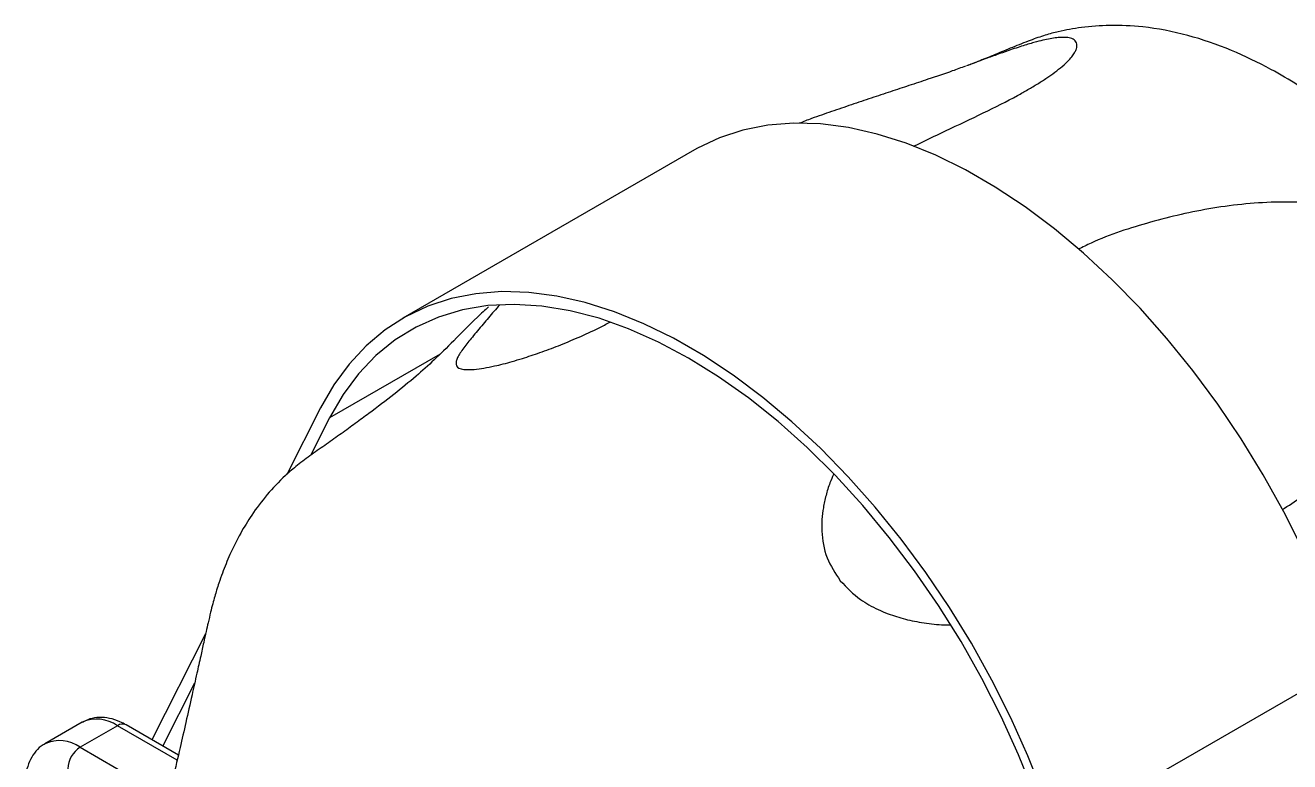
# Model space of a CAD drawing. Header units: millimetres. Extents: x 147 to 1155, y 137 to 770.
# Drawn here: x 552.3 to 696.3, y 300.3 to 384.2 of the extents above; entities that cross this region are included whole.
import ezdxf

# ---------------------------------------------------------------- set-up
doc = ezdxf.new("R2010")
doc.units = ezdxf.units.MM
doc.layers.add('CHEIA', color=7, linetype='Continuous')

msp = doc.modelspace()

# ---------------------------------------------------------------- linework, layer by layer
at = {"layer": 'CHEIA', "color": 3}
for p, q in [((628.542, 370.009), (595.308, 350.824)), ((599.553, 346.743), (586.97, 339.479)), ((585.94, 340.614), (582.086, 333.036)), ((586.97, 339.479), (584.786, 335.185)), ((572.855, 314.883), (566.723, 302.826)), ((703.005, 311.405), (669.771, 292.219)), ((571.606, 309.268), (567.966, 302.108)), ((558.802, 304.809), (554.559, 302.36)), ((562.802, 304.413), (558.559, 301.964)), ((569.612, 300.482), (562.802, 304.413)), ((569.75, 301.078), (563.802, 304.512)), ((558.559, 301.964), (567.562, 296.767))]:
    msp.add_line(p, q, dxfattribs=at)
at = {"layer": 'CHEIA', "color": 3, "flags": 128}
for points in [[(697.8, 324.509), (695.65, 328.79), (693.313, 332.988), (690.799, 337.081), (688.124, 341.046), (685.302, 344.862), (682.347, 348.507), (679.277, 351.962), (676.107, 355.208), (672.855, 358.228), (669.54, 361.004), (666.178, 363.523), (662.789, 365.769), (659.39, 367.731), (656.001, 369.398), (652.639, 370.761), (649.323, 371.813), (646.072, 372.547), (642.902, 372.961), (639.832, 373.05), (636.877, 372.816), (634.055, 372.26), (631.379, 371.384), (628.866, 370.192), (628.542, 370.009)], [(668.253, 296.607), (666.515, 300.983), (664.566, 305.323), (662.416, 309.604), (660.079, 313.803), (657.565, 317.896), (654.89, 321.861), (652.068, 325.676), (649.113, 329.321), (646.043, 332.777), (642.873, 336.023), (639.621, 339.042), (636.306, 341.819), (632.944, 344.337), (629.555, 346.583), (626.156, 348.545), (622.767, 350.212), (619.405, 351.575), (616.089, 352.627), (612.838, 353.362), (609.668, 353.775), (606.598, 353.865), (603.643, 353.631), (600.821, 353.074), (598.145, 352.198), (595.632, 351.007), (593.295, 349.508), (591.145, 347.708), (589.196, 345.618), (587.458, 343.249), (585.94, 340.614)], [(667.207, 296.696), (665.444, 301.106), (663.462, 305.476), (661.273, 309.783), (658.89, 314), (656.326, 318.103), (653.596, 322.069), (650.716, 325.874), (647.703, 329.496), (644.575, 332.913), (641.349, 336.107), (638.045, 339.059), (634.682, 341.751), (631.279, 344.167), (627.855, 346.294), (624.432, 348.119), (621.029, 349.632), (617.666, 350.824), (614.362, 351.687), (611.136, 352.217), (608.008, 352.411), (604.995, 352.268), (602.115, 351.788), (599.385, 350.974), (596.821, 349.831), (594.438, 348.366), (592.249, 346.587), (590.267, 344.505), (588.504, 342.131), (586.97, 339.479)]]:
    msp.add_lwpolyline(points, dxfattribs=at)
at = {"layer": 'CHEIA', "color": 3}
for centre, radius, start, end in [((560.458, 301.142), 4.024, 54.38254, 114.30703), ((563.387, 303.596), 1.006, 65.69335, 125.61736), ((556.225, 298.786), 3.943, 53.70644, 115.02235), ((560.215, 299.375), 3.074, 122.60548, 177.39458)]:
    msp.add_arc(centre, radius, start, end, dxfattribs=at)
for points, knots in [([(716.858, 358.583), (716.864, 358.581), (716.888, 358.57), (716.8, 358.727), (716.593, 359.046), (716.094, 359.763), (715.117, 361.079), (713.096, 363.605), (710.236, 366.825), (706.745, 370.232), (703.441, 373.05), (700.367, 375.346), (697.308, 377.391), (693.755, 379.477), (689.529, 381.511), (684.641, 383.189), (680.002, 384.07), (675.956, 384.253), (673.194, 384.052), (671.287, 383.759), (670.001, 383.5), (668.466, 383.085), (666.686, 382.469), (664.736, 381.685), (662.785, 380.871), (660.907, 380.106), (659.994, 379.762), (659.51, 379.58)], [0, 0, 0, 0, 0.00224439, 0.00857003, 0.01581257, 0.02465044, 0.04851261, 0.0815927, 0.15037857, 0.21377451, 0.27197114, 0.32576252, 0.37825511, 0.43046626, 0.50490104, 0.58742498, 0.67330959, 0.73754988, 0.79406242, 0.81865408, 0.84119651, 0.86371549, 0.8879031, 0.91597986, 0.94414869, 0.97039638, 1, 1, 1, 1]), ([(653.469, 370.418), (654.702, 371.012), (657.476, 372.347), (661.473, 374.219), (664.532, 375.762), (666.513, 376.871), (667.636, 377.54), (668.663, 378.199), (669.6, 378.861), (670.45, 379.533), (671.124, 380.166), (671.59, 380.715), (671.874, 381.15), (672.034, 381.514), (672.099, 381.814), (672.09, 382.089), (671.995, 382.334), (671.801, 382.538), (671.467, 382.722), (670.902, 382.841), (670.095, 382.829), (669.253, 382.719), (668.427, 382.558), (667.615, 382.359), (666.848, 382.145), (666.143, 381.933), (665.357, 381.682), (664.402, 381.361), (663.228, 380.95), (661.777, 380.422), (660.511, 379.953), (659.727, 379.66), (659.51, 379.579)], [0, 0, 0, 0, 0.0928549, 0.2088759, 0.3250377, 0.3639832, 0.4031081, 0.4419184, 0.478878, 0.5184986, 0.5593096, 0.5897819, 0.6160238, 0.6388173, 0.6587639, 0.6763177, 0.6980321, 0.7173225, 0.7346042, 0.7645327, 0.7925657, 0.8109475, 0.8299856, 0.8500371, 0.862808, 0.8766359, 0.8916758, 0.9081284, 0.9306602, 0.9569903, 0.9881152, 1, 1, 1, 1]), ([(659.385, 379.551), (658.897, 379.367), (657.575, 378.866), (655.394, 378.14), (653.023, 377.349), (650.852, 376.632), (648.667, 375.908), (646.418, 375.156), (644.149, 374.378), (642.183, 373.703), (640.935, 373.223), (640.463, 373.041)], [0, 0, 0, 0, 0.0946306, 0.2564543, 0.3749466, 0.4847347, 0.5980289, 0.7122926, 0.8249024, 0.9338786, 1, 1, 1, 1]), ([(695.486, 329.061), (695.564, 329.108), (697.177, 330.074), (699.978, 332.146), (703.846, 335.334), (706.524, 338.103), (708.277, 340.261), (709.27, 341.613), (710.183, 343.003), (711.019, 344.466), (711.782, 346.016), (712.395, 347.557), (712.832, 348.983), (713.108, 350.201), (713.27, 351.296), (713.343, 352.283), (713.346, 353.268), (713.265, 354.256), (713.086, 355.245), (712.77, 356.37), (712.225, 357.621), (711.43, 358.816), (710.586, 359.752), (709.744, 360.501), (708.915, 361.095), (708.132, 361.565), (707.413, 361.942), (706.611, 362.305), (705.644, 362.679), (704.463, 363.054), (703.01, 363.415), (701.287, 363.726), (698.607, 364.035), (695.217, 364.125), (691.281, 363.89), (686.298, 363.238), (680.386, 361.837), (675.353, 360.231), (672.734, 358.924), (672.255, 358.686)], [0, 0, 0, 0, 0.0036854, 0.0758441, 0.1468598, 0.2181904, 0.2420535, 0.2659508, 0.2895828, 0.3122988, 0.3363272, 0.3608343, 0.3794092, 0.3954454, 0.4094159, 0.4216877, 0.4325409, 0.4457471, 0.4574967, 0.4680465, 0.4861677, 0.5031486, 0.5144886, 0.5262366, 0.5386139, 0.5464292, 0.5549071, 0.5641408, 0.5742523, 0.5878799, 0.603897, 0.6229102, 0.645771, 0.6949096, 0.7412155, 0.7889357, 0.8832953, 0.9786838, 1, 1, 1, 1]), ([(605.082, 352.138), (604.657, 351.746), (603.213, 350.413), (601.079, 348.235), (598.788, 345.96), (596.814, 344.195), (594.251, 342.11), (592.001, 340.391), (589.989, 338.901), (588.357, 337.725), (586.665, 336.525), (584.943, 335.313), (583.337, 334.126), (581.511, 332.576), (579.706, 330.626), (578.197, 328.605), (576.773, 326.294), (575.674, 324.101), (574.885, 322.174), (574.402, 320.797), (574.121, 319.918), (573.886, 319.129), (573.65, 318.261), (573.393, 317.232), (573.146, 316.178), (572.889, 315.038), (572.606, 313.771), (572.256, 312.189), (571.815, 310.199), (571.253, 307.684), (570.617, 304.868), (569.902, 301.734), (569.108, 298.289), (568.517, 295.739), (568.185, 294.328), (568.17, 294.264)], [0, 0, 0, 0, 0.019857, 0.0676031, 0.1132479, 0.1620778, 0.2159833, 0.2726207, 0.2996082, 0.3244344, 0.3475582, 0.3697259, 0.3916316, 0.4117709, 0.4502981, 0.4936919, 0.5284572, 0.566983, 0.5979167, 0.6137834, 0.6239076, 0.6326108, 0.6416786, 0.6524535, 0.6670079, 0.6801687, 0.6972767, 0.7195881, 0.7486222, 0.7862109, 0.8345515, 0.8794192, 0.9330722, 0.9969506, 1, 1, 1, 1]), ([(606.324, 352.327), (606.114, 352.093), (605.444, 351.346), (604.4, 350.094), (603.221, 348.686), (602.362, 347.626), (601.834, 346.877), (601.537, 346.363), (601.374, 345.931), (601.351, 345.43), (601.695, 344.961), (602.881, 344.986), (603.441, 344.998)], [0, 0, 0, 0, 0.0573394, 0.1833961, 0.3238206, 0.4571925, 0.5311721, 0.6013058, 0.6678457, 0.7312481, 0.873186, 1, 1, 1, 1]), ([(603.441, 344.998), (604.174, 345.099), (605.168, 345.236), (606.745, 345.626), (607.802, 345.916), (609.196, 346.336), (610.954, 346.921), (613.083, 347.714), (615.343, 348.655), (617.313, 349.546), (618.498, 350.168), (618.913, 350.386)], [0, 0, 0, 0, 0.1798717, 0.2437153, 0.3108148, 0.3819342, 0.5025531, 0.6312087, 0.7691508, 0.9191502, 1, 1, 1, 1]), ([(644.37, 333.041), (644.226, 332.722), (643.875, 331.943), (643.503, 330.676), (643.188, 329.284), (643.027, 327.922), (643.013, 326.032), (643.383, 323.595), (644.578, 321.78), (645.142, 320.924)], [0, 0, 0, 0, 0.08597285, 0.21007312, 0.32784676, 0.43974526, 0.54656661, 0.78605948, 1, 1, 1, 1]), ([(645.142, 320.924), (645.871, 320.161), (646.858, 319.128), (648.416, 318.172), (649.46, 317.632), (650.841, 317.057), (652.589, 316.51), (654.724, 316.1), (656.436, 315.897), (657.429, 315.892), (657.665, 315.891)], [0, 0, 0, 0, 0.221054, 0.2995201, 0.3819729, 0.4693435, 0.6178114, 0.776533, 0.9469764, 1, 1, 1, 1]), ([(563.802, 304.512), (563.568, 304.637), (562.952, 304.968), (561.929, 305.294), (560.773, 305.398), (559.702, 305.257), (559.099, 304.937), (558.817, 304.787)], [0, 0, 0, 0, 0.1439354, 0.3799087, 0.6024316, 0.8146934, 1, 1, 1, 1]), ([(554.571, 302.337), (554.503, 302.307), (554.092, 302.128), (553.5, 301.527), (552.864, 300.604), (552.466, 299.499), (552.327, 298.568), (552.318, 298.008), (552.316, 297.881)], [0, 0, 0, 0, 0.0433727, 0.2618474, 0.476801, 0.6976264, 0.9311891, 1, 1, 1, 1])]:
    msp.add_open_spline(points, degree=3, knots=knots, dxfattribs=at)

doc.saveas('drawing.dxf')
